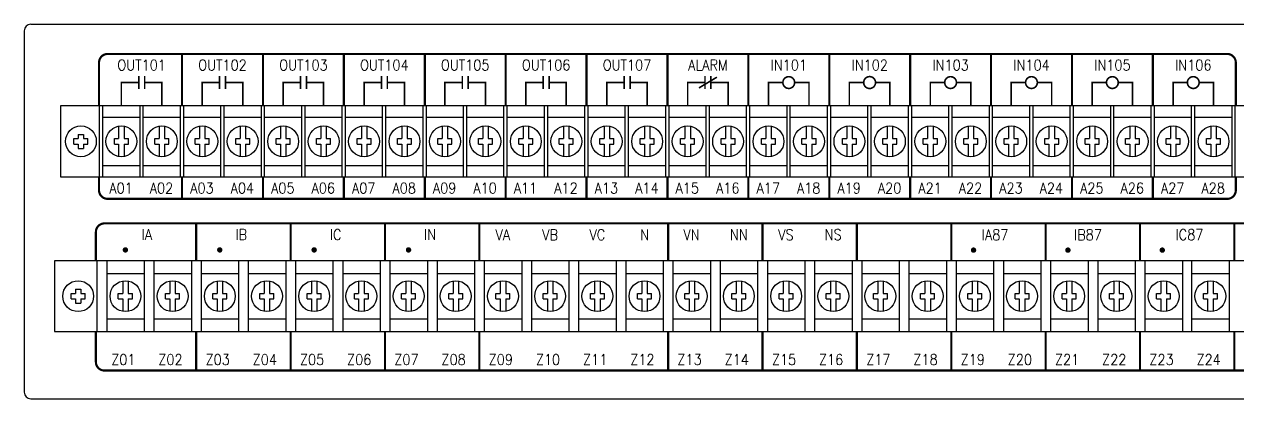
# Model space of a CAD drawing. Extents: x 3.1 to 20.4, y 6.6 to 10.5.
# Drawn here: x 3.12 to 14.37, y 7.01 to 10.49 of the extents above; entities that cross this region are included whole.
import ezdxf
from ezdxf.enums import TextEntityAlignment as Align

# ---------------------------------------------------------------- set-up
doc = ezdxf.new("R2010")
doc.units = 0
doc.header["$MEASUREMENT"] = 0
doc.layers.get('0').update_dxf_attribs({"linetype": 'CONTINUOUS'})
doc.styles.add('ROMAND', font='ROMAND', dxfattribs={"width": 0.875})

msp = doc.modelspace()

# ---------------------------------------------------------------- linework, layer by layer
for p, q in [((3.185, 10.485), (20.315, 10.485)), ((3.125, 10.425), (3.125, 7.075)), ((3.823, 9.07), (3.823, 9.73)), ((3.853, 9.07), (3.853, 9.73)), ((4.198, 9.07), (4.198, 9.73)), ((4.228, 9.07), (4.228, 9.73)), ((4.573, 9.07), (4.573, 9.73)), ((4.603, 9.07), (4.603, 9.73)), ((4.948, 9.07), (4.948, 9.73)), ((4.978, 9.07), (4.978, 9.73)), ((5.323, 9.07), (5.323, 9.73)), ((5.353, 9.07), (5.353, 9.73)), ((5.698, 9.07), (5.698, 9.73)), ((5.728, 9.07), (5.728, 9.73)), ((6.073, 9.07), (6.073, 9.73)), ((6.103, 9.07), (6.103, 9.73)), ((6.447, 9.07), (6.447, 9.73)), ((6.478, 9.07), (6.478, 9.73)), ((6.822, 9.07), (6.822, 9.73)), ((6.853, 9.07), (6.853, 9.73)), ((7.197, 9.07), (7.197, 9.73)), ((7.228, 9.07), (7.228, 9.73)), ((7.572, 9.07), (7.572, 9.73)), ((7.603, 9.07), (7.603, 9.73)), ((7.947, 9.07), (7.947, 9.73)), ((7.978, 9.07), (7.978, 9.73)), ((8.322, 9.07), (8.322, 9.73)), ((8.353, 9.07), (8.353, 9.73)), ((8.697, 9.07), (8.697, 9.73)), ((8.728, 9.07), (8.728, 9.73)), ((9.072, 9.07), (9.072, 9.73)), ((9.103, 9.07), (9.103, 9.73)), ((9.447, 9.07), (9.447, 9.73)), ((9.478, 9.07), (9.478, 9.73)), ((9.822, 9.07), (9.822, 9.73)), ((9.853, 9.07), (9.853, 9.73)), ((10.197, 9.07), (10.197, 9.73)), ((10.227, 9.07), (10.227, 9.73)), ((10.572, 9.07), (10.572, 9.73)), ((10.602, 9.07), (10.602, 9.73)), ((10.947, 9.07), (10.947, 9.73)), ((10.977, 9.07), (10.977, 9.73)), ((11.322, 9.07), (11.322, 9.73)), ((11.352, 9.07), (11.352, 9.73)), ((11.697, 9.07), (11.697, 9.73)), ((11.727, 9.07), (11.727, 9.73)), ((12.072, 9.07), (12.072, 9.73)), ((12.102, 9.07), (12.102, 9.73)), ((12.447, 9.07), (12.447, 9.73)), ((12.477, 9.07), (12.477, 9.73)), ((12.822, 9.07), (12.822, 9.73)), ((12.852, 9.07), (12.852, 9.73)), ((13.197, 9.07), (13.197, 9.73)), ((13.227, 9.07), (13.227, 9.73)), ((13.572, 9.07), (13.572, 9.73)), ((13.602, 9.07), (13.602, 9.73)), ((13.947, 9.07), (13.947, 9.73)), ((13.977, 9.07), (13.977, 9.73)), ((14.322, 9.07), (14.322, 9.73)), ((14.352, 9.07), (14.352, 9.73)), ((3.853, 9.625), (4.198, 9.625)), ((4.228, 9.625), (4.573, 9.625)), ((4.603, 9.625), (4.948, 9.625)), ((4.978, 9.625), (5.323, 9.625)), ((5.353, 9.625), (5.698, 9.625)), ((5.728, 9.625), (6.073, 9.625)), ((6.103, 9.625), (6.447, 9.625)), ((6.478, 9.625), (6.822, 9.625)), ((6.853, 9.625), (7.197, 9.625)), ((7.228, 9.625), (7.572, 9.625)), ((7.603, 9.625), (7.947, 9.625)), ((7.978, 9.625), (8.322, 9.625)), ((8.353, 9.625), (8.697, 9.625)), ((8.728, 9.625), (9.072, 9.625)), ((9.103, 9.625), (9.447, 9.625)), ((9.478, 9.625), (9.822, 9.625)), ((9.853, 9.625), (10.197, 9.625)), ((10.227, 9.625), (10.572, 9.625)), ((10.602, 9.625), (10.947, 9.625)), ((10.977, 9.625), (11.322, 9.625)), ((11.352, 9.625), (11.697, 9.625)), ((11.727, 9.625), (12.072, 9.625)), ((12.102, 9.625), (12.447, 9.625)), ((12.477, 9.625), (12.822, 9.625)), ((12.852, 9.625), (13.197, 9.625)), ((13.227, 9.625), (13.572, 9.625)), ((13.602, 9.625), (13.947, 9.625)), ((13.977, 9.625), (14.322, 9.625)), ((3.853, 9.175), (4.198, 9.175)), ((4.228, 9.175), (4.573, 9.175)), ((4.603, 9.175), (4.948, 9.175)), ((4.978, 9.175), (5.323, 9.175)), ((5.353, 9.175), (5.698, 9.175)), ((5.728, 9.175), (6.073, 9.175)), ((6.103, 9.175), (6.447, 9.175)), ((6.478, 9.175), (6.822, 9.175)), ((6.853, 9.175), (7.197, 9.175)), ((7.228, 9.175), (7.572, 9.175)), ((7.603, 9.175), (7.947, 9.175)), ((7.978, 9.175), (8.322, 9.175)), ((8.353, 9.175), (8.697, 9.175)), ((8.728, 9.175), (9.072, 9.175)), ((9.103, 9.175), (9.447, 9.175)), ((9.478, 9.175), (9.822, 9.175)), ((9.853, 9.175), (10.197, 9.175)), ((10.227, 9.175), (10.572, 9.175)), ((10.602, 9.175), (10.947, 9.175)), ((10.977, 9.175), (11.322, 9.175)), ((11.352, 9.175), (11.697, 9.175)), ((11.727, 9.175), (12.072, 9.175)), ((12.102, 9.175), (12.447, 9.175)), ((12.477, 9.175), (12.822, 9.175)), ((12.852, 9.175), (13.197, 9.175)), ((13.227, 9.175), (13.572, 9.175)), ((13.602, 9.175), (13.947, 9.175)), ((13.977, 9.175), (14.322, 9.175)), ((3.892, 8.175), (4.237, 8.175)), ((4.329, 8.175), (4.674, 8.175)), ((4.766, 8.175), (5.111, 8.175)), ((5.204, 8.175), (5.549, 8.175)), ((5.641, 8.175), (5.986, 8.175)), ((6.079, 8.175), (6.424, 8.175)), ((6.516, 8.175), (6.861, 8.175)), ((6.954, 8.175), (7.299, 8.175)), ((7.391, 8.175), (7.736, 8.175)), ((7.829, 8.175), (8.174, 8.175)), ((8.266, 8.175), (8.611, 8.175)), ((8.704, 8.175), (9.049, 8.175)), ((9.141, 8.175), (9.486, 8.175)), ((9.579, 8.175), (9.924, 8.175)), ((10.016, 8.175), (10.361, 8.175)), ((10.454, 8.175), (10.799, 8.175)), ((10.891, 8.175), (11.236, 8.175)), ((11.329, 8.175), (11.674, 8.175)), ((11.766, 8.175), (12.111, 8.175)), ((12.204, 8.175), (12.549, 8.175)), ((12.641, 8.175), (12.986, 8.175)), ((13.079, 8.175), (13.424, 8.175)), ((13.516, 8.175), (13.861, 8.175)), ((13.949, 8.175), (14.294, 8.175)), ((3.892, 7.755), (4.237, 7.755)), ((4.329, 7.755), (4.674, 7.755)), ((4.766, 7.755), (5.111, 7.755)), ((5.204, 7.755), (5.549, 7.755)), ((5.641, 7.755), (5.986, 7.755)), ((6.079, 7.755), (6.424, 7.755)), ((6.516, 7.755), (6.861, 7.755)), ((6.954, 7.755), (7.299, 7.755)), ((7.391, 7.755), (7.736, 7.755)), ((7.829, 7.755), (8.174, 7.755)), ((8.266, 7.755), (8.611, 7.755)), ((8.704, 7.755), (9.049, 7.755)), ((9.141, 7.755), (9.486, 7.755)), ((9.579, 7.755), (9.924, 7.755)), ((10.016, 7.755), (10.361, 7.755)), ((10.454, 7.755), (10.799, 7.755)), ((10.891, 7.755), (11.236, 7.755)), ((11.329, 7.755), (11.674, 7.755)), ((11.766, 7.755), (12.111, 7.755)), ((12.204, 7.755), (12.549, 7.755)), ((12.641, 7.755), (12.986, 7.755)), ((13.079, 7.755), (13.424, 7.755)), ((13.516, 7.755), (13.861, 7.755)), ((13.949, 7.755), (14.294, 7.755)), ((3.185, 7.015), (20.315, 7.015))]:
    msp.add_line(p, q)
at = {"linetype": 'CONTINUOUS'}
for p, q in [((3.625, 9.465), (3.625, 9.425)), ((3.625, 9.465), (3.675, 9.465)), ((3.675, 9.465), (3.675, 9.425)), ((4, 9.541), (4, 9.425)), ((4.05, 9.541), (4.05, 9.425)), ((4.375, 9.541), (4.375, 9.425)), ((4.425, 9.541), (4.425, 9.425)), ((4.75, 9.541), (4.75, 9.425)), ((4.8, 9.541), (4.8, 9.425)), ((5.125, 9.541), (5.125, 9.425)), ((5.175, 9.541), (5.175, 9.425)), ((5.5, 9.541), (5.5, 9.425)), ((5.55, 9.541), (5.55, 9.425)), ((5.875, 9.541), (5.875, 9.425)), ((5.925, 9.541), (5.925, 9.425)), ((6.25, 9.541), (6.25, 9.425)), ((6.3, 9.541), (6.3, 9.425)), ((6.625, 9.541), (6.625, 9.425)), ((6.675, 9.541), (6.675, 9.425)), ((7, 9.541), (7, 9.425)), ((7.05, 9.541), (7.05, 9.425)), ((7.375, 9.541), (7.375, 9.425)), ((7.425, 9.541), (7.425, 9.425)), ((7.75, 9.541), (7.75, 9.425)), ((7.8, 9.541), (7.8, 9.425)), ((8.125, 9.541), (8.125, 9.425)), ((8.175, 9.541), (8.175, 9.425)), ((8.5, 9.541), (8.5, 9.425)), ((8.55, 9.541), (8.55, 9.425)), ((8.875, 9.541), (8.875, 9.425)), ((8.925, 9.541), (8.925, 9.425)), ((9.25, 9.541), (9.25, 9.425)), ((9.3, 9.541), (9.3, 9.425)), ((9.625, 9.541), (9.625, 9.425)), ((9.675, 9.541), (9.675, 9.425)), ((10, 9.541), (10, 9.425)), ((10.05, 9.541), (10.05, 9.425)), ((10.375, 9.541), (10.375, 9.425)), ((10.425, 9.541), (10.425, 9.425)), ((10.75, 9.541), (10.75, 9.425)), ((10.8, 9.541), (10.8, 9.425)), ((11.125, 9.541), (11.125, 9.425)), ((11.175, 9.541), (11.175, 9.425)), ((11.5, 9.541), (11.5, 9.425)), ((11.55, 9.541), (11.55, 9.425)), ((11.875, 9.541), (11.875, 9.425)), ((11.925, 9.541), (11.925, 9.425)), ((12.25, 9.541), (12.25, 9.425)), ((12.3, 9.541), (12.3, 9.425)), ((12.625, 9.541), (12.625, 9.425)), ((12.675, 9.541), (12.675, 9.425)), ((13, 9.541), (13, 9.425)), ((13.05, 9.541), (13.05, 9.425)), ((13.375, 9.541), (13.375, 9.425)), ((13.425, 9.541), (13.425, 9.425)), ((13.75, 9.541), (13.75, 9.425)), ((13.8, 9.541), (13.8, 9.425)), ((14.125, 9.541), (14.125, 9.425)), ((14.175, 9.541), (14.175, 9.425)), ((3.585, 9.375), (3.585, 9.425)), ((3.585, 9.425), (3.625, 9.425)), ((3.585, 9.375), (3.625, 9.375)), ((3.625, 9.375), (3.625, 9.335)), ((3.675, 9.425), (3.715, 9.425)), ((3.675, 9.375), (3.715, 9.375)), ((3.675, 9.375), (3.675, 9.335)), ((3.715, 9.375), (3.715, 9.425)), ((3.96, 9.375), (3.96, 9.425)), ((3.96, 9.425), (4, 9.425)), ((3.96, 9.375), (4, 9.375)), ((4, 9.375), (4, 9.259)), ((4.05, 9.425), (4.09, 9.425)), ((4.05, 9.375), (4.05, 9.259)), ((4.05, 9.375), (4.09, 9.375)), ((4.09, 9.375), (4.09, 9.425)), ((4.335, 9.375), (4.335, 9.425)), ((4.335, 9.425), (4.375, 9.425)), ((4.335, 9.375), (4.375, 9.375)), ((4.375, 9.375), (4.375, 9.259)), ((4.425, 9.425), (4.465, 9.425)), ((4.425, 9.375), (4.425, 9.259)), ((4.425, 9.375), (4.465, 9.375)), ((4.465, 9.375), (4.465, 9.425)), ((4.71, 9.375), (4.71, 9.425)), ((4.71, 9.425), (4.75, 9.425)), ((4.71, 9.375), (4.75, 9.375)), ((4.75, 9.375), (4.75, 9.259)), ((4.8, 9.425), (4.84, 9.425)), ((4.8, 9.375), (4.8, 9.259)), ((4.8, 9.375), (4.84, 9.375)), ((4.84, 9.375), (4.84, 9.425)), ((5.085, 9.425), (5.125, 9.425)), ((5.085, 9.375), (5.085, 9.425)), ((5.085, 9.375), (5.125, 9.375)), ((5.125, 9.375), (5.125, 9.259)), ((5.175, 9.425), (5.215, 9.425)), ((5.175, 9.375), (5.175, 9.259)), ((5.175, 9.375), (5.215, 9.375)), ((5.215, 9.375), (5.215, 9.425)), ((5.46, 9.375), (5.46, 9.425)), ((5.46, 9.425), (5.5, 9.425)), ((5.46, 9.375), (5.5, 9.375)), ((5.5, 9.375), (5.5, 9.259)), ((5.55, 9.425), (5.59, 9.425)), ((5.55, 9.375), (5.55, 9.259)), ((5.55, 9.375), (5.59, 9.375)), ((5.59, 9.375), (5.59, 9.425)), ((5.835, 9.375), (5.835, 9.425)), ((5.835, 9.425), (5.875, 9.425)), ((5.835, 9.375), (5.875, 9.375)), ((5.875, 9.375), (5.875, 9.259)), ((5.925, 9.425), (5.965, 9.425)), ((5.925, 9.375), (5.925, 9.259)), ((5.925, 9.375), (5.965, 9.375)), ((5.965, 9.375), (5.965, 9.425)), ((6.21, 9.425), (6.25, 9.425)), ((6.21, 9.375), (6.21, 9.425)), ((6.21, 9.375), (6.25, 9.375)), ((6.25, 9.375), (6.25, 9.259)), ((6.3, 9.425), (6.34, 9.425)), ((6.3, 9.375), (6.3, 9.259)), ((6.3, 9.375), (6.34, 9.375)), ((6.34, 9.375), (6.34, 9.425)), ((6.585, 9.375), (6.585, 9.425)), ((6.585, 9.425), (6.625, 9.425)), ((6.585, 9.375), (6.625, 9.375)), ((6.625, 9.375), (6.625, 9.259)), ((6.675, 9.425), (6.715, 9.425)), ((6.675, 9.375), (6.675, 9.259)), ((6.675, 9.375), (6.715, 9.375)), ((6.715, 9.375), (6.715, 9.425)), ((6.96, 9.375), (6.96, 9.425)), ((6.96, 9.425), (7, 9.425)), ((6.96, 9.375), (7, 9.375)), ((7, 9.375), (7, 9.259)), ((7.05, 9.425), (7.09, 9.425)), ((7.05, 9.375), (7.05, 9.259)), ((7.05, 9.375), (7.09, 9.375)), ((7.09, 9.375), (7.09, 9.425)), ((7.335, 9.375), (7.335, 9.425)), ((7.335, 9.425), (7.375, 9.425)), ((7.335, 9.375), (7.375, 9.375)), ((7.375, 9.375), (7.375, 9.259)), ((7.425, 9.425), (7.465, 9.425)), ((7.425, 9.375), (7.425, 9.259)), ((7.425, 9.375), (7.465, 9.375)), ((7.465, 9.375), (7.465, 9.425)), ((7.71, 9.375), (7.71, 9.425)), ((7.71, 9.425), (7.75, 9.425)), ((7.71, 9.375), (7.75, 9.375)), ((7.75, 9.375), (7.75, 9.259)), ((7.8, 9.425), (7.84, 9.425)), ((7.8, 9.375), (7.8, 9.259)), ((7.8, 9.375), (7.84, 9.375)), ((7.84, 9.375), (7.84, 9.425)), ((8.085, 9.375), (8.085, 9.425)), ((8.085, 9.425), (8.125, 9.425)), ((8.085, 9.375), (8.125, 9.375)), ((8.125, 9.375), (8.125, 9.259)), ((8.175, 9.425), (8.215, 9.425)), ((8.175, 9.375), (8.175, 9.259)), ((8.175, 9.375), (8.215, 9.375)), ((8.215, 9.375), (8.215, 9.425)), ((8.46, 9.375), (8.46, 9.425)), ((8.46, 9.425), (8.5, 9.425)), ((8.46, 9.375), (8.5, 9.375)), ((8.5, 9.375), (8.5, 9.259)), ((8.55, 9.425), (8.59, 9.425)), ((8.55, 9.375), (8.55, 9.259)), ((8.55, 9.375), (8.59, 9.375)), ((8.59, 9.375), (8.59, 9.425)), ((8.835, 9.375), (8.835, 9.425)), ((8.835, 9.425), (8.875, 9.425)), ((8.835, 9.375), (8.875, 9.375)), ((8.875, 9.375), (8.875, 9.259)), ((8.925, 9.425), (8.965, 9.425)), ((8.925, 9.375), (8.925, 9.259)), ((8.925, 9.375), (8.965, 9.375)), ((8.965, 9.375), (8.965, 9.425)), ((9.21, 9.425), (9.25, 9.425)), ((9.21, 9.375), (9.21, 9.425)), ((9.21, 9.375), (9.25, 9.375)), ((9.25, 9.375), (9.25, 9.259)), ((9.3, 9.425), (9.34, 9.425)), ((9.3, 9.375), (9.3, 9.259)), ((9.3, 9.375), (9.34, 9.375)), ((9.34, 9.375), (9.34, 9.425)), ((9.585, 9.375), (9.585, 9.425)), ((9.585, 9.425), (9.625, 9.425)), ((9.585, 9.375), (9.625, 9.375)), ((9.625, 9.375), (9.625, 9.259)), ((9.675, 9.425), (9.715, 9.425)), ((9.675, 9.375), (9.675, 9.259)), ((9.675, 9.375), (9.715, 9.375)), ((9.715, 9.375), (9.715, 9.425)), ((9.96, 9.375), (9.96, 9.425)), ((9.96, 9.425), (10, 9.425)), ((9.96, 9.375), (10, 9.375)), ((10, 9.375), (10, 9.259)), ((10.05, 9.425), (10.09, 9.425)), ((10.05, 9.375), (10.05, 9.259)), ((10.05, 9.375), (10.09, 9.375)), ((10.09, 9.375), (10.09, 9.425)), ((10.335, 9.425), (10.375, 9.425)), ((10.335, 9.375), (10.335, 9.425)), ((10.335, 9.375), (10.375, 9.375)), ((10.375, 9.375), (10.375, 9.259)), ((10.425, 9.425), (10.465, 9.425)), ((10.425, 9.375), (10.425, 9.259)), ((10.425, 9.375), (10.465, 9.375)), ((10.465, 9.375), (10.465, 9.425)), ((10.71, 9.375), (10.71, 9.425)), ((10.71, 9.425), (10.75, 9.425)), ((10.71, 9.375), (10.75, 9.375)), ((10.75, 9.375), (10.75, 9.259)), ((10.8, 9.425), (10.84, 9.425)), ((10.8, 9.375), (10.8, 9.259)), ((10.8, 9.375), (10.84, 9.375)), ((10.84, 9.375), (10.84, 9.425)), ((11.085, 9.375), (11.085, 9.425)), ((11.085, 9.425), (11.125, 9.425)), ((11.085, 9.375), (11.125, 9.375)), ((11.125, 9.375), (11.125, 9.259)), ((11.175, 9.425), (11.215, 9.425)), ((11.175, 9.375), (11.175, 9.259)), ((11.175, 9.375), (11.215, 9.375)), ((11.215, 9.375), (11.215, 9.425)), ((11.46, 9.375), (11.46, 9.425)), ((11.46, 9.425), (11.5, 9.425)), ((11.46, 9.375), (11.5, 9.375)), ((11.5, 9.375), (11.5, 9.259)), ((11.55, 9.425), (11.59, 9.425)), ((11.55, 9.375), (11.55, 9.259)), ((11.55, 9.375), (11.59, 9.375)), ((11.59, 9.375), (11.59, 9.425)), ((11.835, 9.375), (11.835, 9.425)), ((11.835, 9.425), (11.875, 9.425)), ((11.835, 9.375), (11.875, 9.375)), ((11.875, 9.375), (11.875, 9.259)), ((11.925, 9.425), (11.965, 9.425)), ((11.925, 9.375), (11.925, 9.259)), ((11.925, 9.375), (11.965, 9.375)), ((11.965, 9.375), (11.965, 9.425)), ((12.21, 9.375), (12.21, 9.425)), ((12.21, 9.425), (12.25, 9.425)), ((12.21, 9.375), (12.25, 9.375)), ((12.25, 9.375), (12.25, 9.259)), ((12.3, 9.425), (12.34, 9.425)), ((12.3, 9.375), (12.3, 9.259)), ((12.3, 9.375), (12.34, 9.375)), ((12.34, 9.375), (12.34, 9.425)), ((12.585, 9.375), (12.585, 9.425)), ((12.585, 9.425), (12.625, 9.425)), ((12.585, 9.375), (12.625, 9.375)), ((12.625, 9.375), (12.625, 9.259)), ((12.675, 9.425), (12.715, 9.425)), ((12.675, 9.375), (12.675, 9.259)), ((12.675, 9.375), (12.715, 9.375)), ((12.715, 9.375), (12.715, 9.425)), ((12.96, 9.375), (12.96, 9.425)), ((12.96, 9.425), (13, 9.425)), ((12.96, 9.375), (13, 9.375)), ((13, 9.375), (13, 9.259)), ((13.05, 9.425), (13.09, 9.425)), ((13.05, 9.375), (13.05, 9.259)), ((13.05, 9.375), (13.09, 9.375)), ((13.09, 9.375), (13.09, 9.425)), ((13.335, 9.425), (13.375, 9.425)), ((13.335, 9.375), (13.335, 9.425)), ((13.335, 9.375), (13.375, 9.375)), ((13.375, 9.375), (13.375, 9.259)), ((13.425, 9.425), (13.465, 9.425)), ((13.425, 9.375), (13.425, 9.259)), ((13.425, 9.375), (13.465, 9.375)), ((13.465, 9.375), (13.465, 9.425)), ((13.71, 9.375), (13.71, 9.425)), ((13.71, 9.425), (13.75, 9.425)), ((13.71, 9.375), (13.75, 9.375)), ((13.75, 9.375), (13.75, 9.259)), ((13.8, 9.425), (13.84, 9.425)), ((13.8, 9.375), (13.8, 9.259)), ((13.8, 9.375), (13.84, 9.375)), ((13.84, 9.375), (13.84, 9.425)), ((14.085, 9.375), (14.085, 9.425)), ((14.085, 9.425), (14.125, 9.425)), ((14.085, 9.375), (14.125, 9.375)), ((14.125, 9.375), (14.125, 9.259)), ((14.175, 9.425), (14.215, 9.425)), ((14.175, 9.375), (14.175, 9.259)), ((14.175, 9.375), (14.215, 9.375)), ((14.215, 9.375), (14.215, 9.425)), ((3.625, 9.335), (3.675, 9.335)), ((3.799, 8.293), (3.799, 7.637)), ((3.889, 8.293), (3.889, 7.637)), ((4.236, 8.293), (4.236, 7.637)), ((4.326, 8.293), (4.326, 7.637)), ((4.674, 8.293), (4.674, 7.637)), ((4.764, 8.293), (4.764, 7.637)), ((5.112, 8.293), (5.112, 7.637)), ((5.202, 8.293), (5.202, 7.637)), ((5.549, 8.293), (5.549, 7.637)), ((5.639, 8.293), (5.639, 7.637)), ((5.987, 8.293), (5.987, 7.637)), ((6.077, 8.293), (6.077, 7.637)), ((6.424, 8.293), (6.424, 7.637)), ((6.514, 8.293), (6.514, 7.637)), ((6.862, 8.293), (6.862, 7.637)), ((6.952, 8.293), (6.952, 7.637)), ((7.299, 8.293), (7.299, 7.637)), ((7.389, 8.293), (7.389, 7.637)), ((7.737, 8.293), (7.737, 7.637)), ((7.827, 8.293), (7.827, 7.637)), ((8.174, 8.293), (8.174, 7.637)), ((8.264, 8.293), (8.264, 7.637)), ((8.612, 8.293), (8.612, 7.637)), ((8.702, 8.293), (8.702, 7.637)), ((9.049, 8.293), (9.049, 7.637)), ((9.139, 8.293), (9.139, 7.637)), ((9.487, 8.293), (9.487, 7.637)), ((9.577, 8.293), (9.577, 7.637)), ((9.924, 8.293), (9.924, 7.637)), ((10.014, 8.293), (10.014, 7.637)), ((10.362, 8.293), (10.362, 7.637)), ((10.452, 8.293), (10.452, 7.637)), ((10.799, 8.293), (10.799, 7.637)), ((10.889, 8.293), (10.889, 7.637)), ((11.237, 8.293), (11.237, 7.637)), ((11.327, 8.293), (11.327, 7.637)), ((11.674, 8.293), (11.674, 7.637)), ((11.764, 8.293), (11.764, 7.637)), ((12.112, 8.293), (12.112, 7.637)), ((12.202, 8.293), (12.202, 7.637)), ((12.549, 8.293), (12.549, 7.637)), ((12.639, 8.293), (12.639, 7.637)), ((12.987, 8.293), (12.987, 7.637)), ((13.077, 8.293), (13.077, 7.637)), ((13.424, 8.293), (13.424, 7.637)), ((13.514, 8.293), (13.514, 7.637)), ((13.862, 8.293), (13.862, 7.637)), ((13.947, 8.293), (13.947, 7.637)), ((14.295, 8.293), (14.295, 7.637)), ((4.038, 8.106), (4.038, 7.99)), ((4.088, 8.106), (4.088, 7.99)), ((4.475, 8.106), (4.475, 7.99)), ((4.525, 8.106), (4.525, 7.99)), ((4.913, 8.106), (4.913, 7.99)), ((4.963, 8.106), (4.963, 7.99)), ((5.35, 8.106), (5.35, 7.99)), ((5.4, 8.106), (5.4, 7.99)), ((5.788, 8.106), (5.788, 7.99)), ((5.838, 8.106), (5.838, 7.99)), ((6.225, 8.106), (6.225, 7.99)), ((6.275, 8.106), (6.275, 7.99)), ((6.663, 8.106), (6.663, 7.99)), ((6.713, 8.106), (6.713, 7.99)), ((7.1, 8.106), (7.1, 7.99)), ((7.15, 8.106), (7.15, 7.99)), ((7.538, 8.106), (7.538, 7.99)), ((7.588, 8.106), (7.588, 7.99)), ((7.975, 8.106), (7.975, 7.99)), ((8.025, 8.106), (8.025, 7.99)), ((8.413, 8.106), (8.413, 7.99)), ((8.463, 8.106), (8.463, 7.99)), ((8.85, 8.106), (8.85, 7.99)), ((8.9, 8.106), (8.9, 7.99)), ((9.288, 8.106), (9.288, 7.99)), ((9.338, 8.106), (9.338, 7.99)), ((9.725, 8.106), (9.725, 7.99)), ((9.775, 8.106), (9.775, 7.99)), ((10.162, 8.106), (10.162, 7.99)), ((10.213, 8.106), (10.213, 7.99)), ((10.6, 8.106), (10.6, 7.99)), ((10.65, 8.106), (10.65, 7.99)), ((11.037, 8.106), (11.037, 7.99)), ((11.088, 8.106), (11.088, 7.99)), ((11.475, 8.106), (11.475, 7.99)), ((11.525, 8.106), (11.525, 7.99)), ((11.912, 8.106), (11.912, 7.99)), ((11.963, 8.106), (11.963, 7.99)), ((12.35, 8.106), (12.35, 7.99)), ((12.4, 8.106), (12.4, 7.99)), ((12.787, 8.106), (12.787, 7.99)), ((12.838, 8.106), (12.838, 7.99)), ((13.225, 8.106), (13.225, 7.99)), ((13.275, 8.106), (13.275, 7.99)), ((13.662, 8.106), (13.662, 7.99)), ((13.713, 8.106), (13.713, 7.99)), ((14.096, 8.106), (14.096, 7.99)), ((14.146, 8.106), (14.146, 7.99)), ((3.56, 7.94), (3.56, 7.99)), ((3.56, 7.99), (3.6, 7.99)), ((3.6, 8.03), (3.6, 7.99)), ((3.6, 8.03), (3.65, 8.03)), ((3.65, 8.03), (3.65, 7.99)), ((3.65, 7.99), (3.69, 7.99)), ((3.69, 7.94), (3.69, 7.99)), ((3.997, 7.99), (4.038, 7.99)), ((3.997, 7.94), (3.997, 7.99)), ((4.088, 7.99), (4.128, 7.99)), ((4.128, 7.94), (4.128, 7.99)), ((4.435, 7.94), (4.435, 7.99)), ((4.435, 7.99), (4.475, 7.99)), ((4.525, 7.99), (4.565, 7.99)), ((4.565, 7.94), (4.565, 7.99)), ((4.873, 7.99), (4.913, 7.99)), ((4.873, 7.94), (4.873, 7.99)), ((4.963, 7.99), (5.003, 7.99)), ((5.003, 7.94), (5.003, 7.99)), ((5.31, 7.99), (5.35, 7.99)), ((5.31, 7.94), (5.31, 7.99)), ((5.4, 7.99), (5.44, 7.99)), ((5.44, 7.94), (5.44, 7.99)), ((5.748, 7.99), (5.788, 7.99)), ((5.748, 7.94), (5.748, 7.99)), ((5.838, 7.99), (5.878, 7.99)), ((5.878, 7.94), (5.878, 7.99)), ((6.185, 7.99), (6.225, 7.99)), ((6.185, 7.94), (6.185, 7.99)), ((6.275, 7.99), (6.315, 7.99)), ((6.315, 7.94), (6.315, 7.99)), ((6.623, 7.99), (6.663, 7.99)), ((6.623, 7.94), (6.623, 7.99)), ((6.713, 7.99), (6.753, 7.99)), ((6.753, 7.94), (6.753, 7.99)), ((7.06, 7.99), (7.1, 7.99)), ((7.06, 7.94), (7.06, 7.99)), ((7.15, 7.99), (7.19, 7.99)), ((7.19, 7.94), (7.19, 7.99)), ((7.498, 7.99), (7.538, 7.99)), ((7.498, 7.94), (7.498, 7.99)), ((7.588, 7.99), (7.628, 7.99)), ((7.628, 7.94), (7.628, 7.99)), ((7.935, 7.99), (7.975, 7.99)), ((7.935, 7.94), (7.935, 7.99)), ((8.025, 7.99), (8.065, 7.99)), ((8.065, 7.94), (8.065, 7.99)), ((8.373, 7.99), (8.413, 7.99)), ((8.373, 7.94), (8.373, 7.99)), ((8.463, 7.99), (8.503, 7.99)), ((8.503, 7.94), (8.503, 7.99)), ((8.81, 7.99), (8.85, 7.99)), ((8.81, 7.94), (8.81, 7.99)), ((8.9, 7.99), (8.94, 7.99)), ((8.94, 7.94), (8.94, 7.99)), ((9.248, 7.99), (9.288, 7.99)), ((9.248, 7.94), (9.248, 7.99)), ((9.338, 7.99), (9.378, 7.99)), ((9.378, 7.94), (9.378, 7.99)), ((9.685, 7.99), (9.725, 7.99)), ((9.685, 7.94), (9.685, 7.99)), ((9.775, 7.99), (9.815, 7.99)), ((9.815, 7.94), (9.815, 7.99)), ((10.123, 7.99), (10.162, 7.99)), ((10.123, 7.94), (10.123, 7.99)), ((10.213, 7.99), (10.252, 7.99)), ((10.252, 7.94), (10.252, 7.99)), ((10.56, 7.99), (10.6, 7.99)), ((10.56, 7.94), (10.56, 7.99)), ((10.65, 7.99), (10.69, 7.99)), ((10.69, 7.94), (10.69, 7.99)), ((10.998, 7.99), (11.037, 7.99)), ((10.998, 7.94), (10.998, 7.99)), ((11.088, 7.99), (11.127, 7.99)), ((11.127, 7.94), (11.127, 7.99)), ((11.435, 7.99), (11.475, 7.99)), ((11.435, 7.94), (11.435, 7.99)), ((11.525, 7.99), (11.565, 7.99)), ((11.565, 7.94), (11.565, 7.99)), ((11.873, 7.99), (11.912, 7.99)), ((11.873, 7.94), (11.873, 7.99)), ((11.963, 7.99), (12.002, 7.99)), ((12.002, 7.94), (12.002, 7.99)), ((12.31, 7.99), (12.35, 7.99)), ((12.31, 7.94), (12.31, 7.99)), ((12.4, 7.99), (12.44, 7.99)), ((12.44, 7.94), (12.44, 7.99)), ((12.748, 7.99), (12.787, 7.99)), ((12.748, 7.94), (12.748, 7.99)), ((12.838, 7.99), (12.877, 7.99)), ((12.877, 7.94), (12.877, 7.99)), ((13.185, 7.99), (13.225, 7.99)), ((13.185, 7.94), (13.185, 7.99)), ((13.275, 7.99), (13.315, 7.99)), ((13.315, 7.94), (13.315, 7.99)), ((13.623, 7.99), (13.662, 7.99)), ((13.623, 7.94), (13.623, 7.99)), ((13.713, 7.99), (13.752, 7.99)), ((13.752, 7.94), (13.752, 7.99)), ((14.056, 7.99), (14.096, 7.99)), ((14.056, 7.94), (14.056, 7.99)), ((14.146, 7.99), (14.186, 7.99)), ((14.186, 7.94), (14.186, 7.99)), ((3.56, 7.94), (3.6, 7.94)), ((3.6, 7.94), (3.6, 7.9)), ((3.6, 7.9), (3.65, 7.9)), ((3.65, 7.94), (3.69, 7.94)), ((3.65, 7.94), (3.65, 7.9)), ((3.997, 7.94), (4.038, 7.94)), ((4.038, 7.94), (4.038, 7.824)), ((4.088, 7.94), (4.128, 7.94)), ((4.088, 7.94), (4.088, 7.824)), ((4.435, 7.94), (4.475, 7.94)), ((4.475, 7.94), (4.475, 7.824)), ((4.525, 7.94), (4.565, 7.94)), ((4.525, 7.94), (4.525, 7.824)), ((4.873, 7.94), (4.913, 7.94)), ((4.913, 7.94), (4.913, 7.824)), ((4.963, 7.94), (4.963, 7.824)), ((4.963, 7.94), (5.003, 7.94)), ((5.31, 7.94), (5.35, 7.94)), ((5.35, 7.94), (5.35, 7.824)), ((5.4, 7.94), (5.4, 7.824)), ((5.4, 7.94), (5.44, 7.94)), ((5.748, 7.94), (5.788, 7.94)), ((5.788, 7.94), (5.788, 7.824)), ((5.838, 7.94), (5.838, 7.824)), ((5.838, 7.94), (5.878, 7.94)), ((6.185, 7.94), (6.225, 7.94)), ((6.225, 7.94), (6.225, 7.824)), ((6.275, 7.94), (6.315, 7.94)), ((6.275, 7.94), (6.275, 7.824)), ((6.623, 7.94), (6.663, 7.94)), ((6.663, 7.94), (6.663, 7.824)), ((6.713, 7.94), (6.713, 7.824)), ((6.713, 7.94), (6.753, 7.94)), ((7.06, 7.94), (7.1, 7.94)), ((7.1, 7.94), (7.1, 7.824)), ((7.15, 7.94), (7.15, 7.824)), ((7.15, 7.94), (7.19, 7.94)), ((7.498, 7.94), (7.538, 7.94)), ((7.538, 7.94), (7.538, 7.824)), ((7.588, 7.94), (7.588, 7.824)), ((7.588, 7.94), (7.628, 7.94)), ((7.935, 7.94), (7.975, 7.94)), ((7.975, 7.94), (7.975, 7.824)), ((8.025, 7.94), (8.025, 7.824)), ((8.025, 7.94), (8.065, 7.94)), ((8.373, 7.94), (8.413, 7.94)), ((8.413, 7.94), (8.413, 7.824)), ((8.463, 7.94), (8.463, 7.824)), ((8.463, 7.94), (8.503, 7.94)), ((8.81, 7.94), (8.85, 7.94)), ((8.85, 7.94), (8.85, 7.824)), ((8.9, 7.94), (8.9, 7.824)), ((8.9, 7.94), (8.94, 7.94)), ((9.248, 7.94), (9.288, 7.94)), ((9.288, 7.94), (9.288, 7.824)), ((9.338, 7.94), (9.338, 7.824)), ((9.338, 7.94), (9.378, 7.94)), ((9.685, 7.94), (9.725, 7.94)), ((9.725, 7.94), (9.725, 7.824)), ((9.775, 7.94), (9.775, 7.824)), ((9.775, 7.94), (9.815, 7.94)), ((10.123, 7.94), (10.162, 7.94)), ((10.162, 7.94), (10.162, 7.824)), ((10.213, 7.94), (10.213, 7.824)), ((10.213, 7.94), (10.252, 7.94)), ((10.56, 7.94), (10.6, 7.94)), ((10.6, 7.94), (10.6, 7.824)), ((10.65, 7.94), (10.65, 7.824)), ((10.65, 7.94), (10.69, 7.94)), ((10.998, 7.94), (11.037, 7.94)), ((11.037, 7.94), (11.037, 7.824)), ((11.088, 7.94), (11.127, 7.94)), ((11.088, 7.94), (11.088, 7.824)), ((11.435, 7.94), (11.475, 7.94)), ((11.475, 7.94), (11.475, 7.824)), ((11.525, 7.94), (11.525, 7.824)), ((11.525, 7.94), (11.565, 7.94)), ((11.873, 7.94), (11.912, 7.94)), ((11.912, 7.94), (11.912, 7.824)), ((11.963, 7.94), (11.963, 7.824)), ((11.963, 7.94), (12.002, 7.94)), ((12.31, 7.94), (12.35, 7.94)), ((12.35, 7.94), (12.35, 7.824)), ((12.4, 7.94), (12.4, 7.824)), ((12.4, 7.94), (12.44, 7.94)), ((12.748, 7.94), (12.787, 7.94)), ((12.787, 7.94), (12.787, 7.824)), ((12.838, 7.94), (12.838, 7.824)), ((12.838, 7.94), (12.877, 7.94)), ((13.185, 7.94), (13.225, 7.94)), ((13.225, 7.94), (13.225, 7.824)), ((13.275, 7.94), (13.275, 7.824)), ((13.275, 7.94), (13.315, 7.94)), ((13.623, 7.94), (13.662, 7.94)), ((13.662, 7.94), (13.662, 7.824)), ((13.713, 7.94), (13.713, 7.824)), ((13.713, 7.94), (13.752, 7.94)), ((14.056, 7.94), (14.096, 7.94)), ((14.096, 7.94), (14.096, 7.824)), ((14.146, 7.94), (14.186, 7.94)), ((14.146, 7.94), (14.146, 7.824))]:
    msp.add_line(p, q, dxfattribs=at)
at = {"const_width": 0.02}
for points in [[(14.357, 9.73), (14.357, 10.13, 0.414214), (14.277, 10.21), (3.898, 10.21, 0.414214), (3.818, 10.13), (3.818, 9.73)], [(3.818, 9.07), (3.818, 8.947, 0.414214), (3.898, 8.867), (14.277, 8.867, 0.414214), (14.357, 8.947), (14.357, 9.07)]]:
    msp.add_lwpolyline(points, format="xyb", dxfattribs=at)
for points, const_width in [([(4.588, 9.73), (4.588, 10.21)], 0.02), ([(5.338, 9.73), (5.338, 10.21)], 0.02), ([(6.088, 9.73), (6.088, 10.21)], 0.02), ([(6.838, 9.73), (6.838, 10.21)], 0.02), ([(7.588, 9.73), (7.588, 10.21)], 0.02), ([(8.338, 9.73), (8.338, 10.21)], 0.02), ([(9.088, 9.73), (9.088, 10.21)], 0.02), ([(9.838, 9.73), (9.838, 10.21)], 0.02), ([(10.588, 9.73), (10.588, 10.21)], 0.02), ([(11.338, 9.73), (11.338, 10.21)], 0.02), ([(12.088, 9.73), (12.088, 10.21)], 0.02), ([(12.838, 9.73), (12.838, 10.21)], 0.02), ([(13.588, 9.73), (13.588, 10.21)], 0.02), ([(4.025, 9.73), (4.025, 9.945), (4.186, 9.945)], 0.015), ([(4.241, 9.945), (4.4, 9.945), (4.4, 9.73)], 0.015), ([(4.775, 9.73), (4.775, 9.945), (4.936, 9.945)], 0.015), ([(4.991, 9.945), (5.15, 9.945), (5.15, 9.73)], 0.015), ([(5.525, 9.73), (5.525, 9.945), (5.686, 9.945)], 0.015), ([(5.741, 9.945), (5.9, 9.945), (5.9, 9.73)], 0.015), ([(6.275, 9.73), (6.275, 9.945), (6.436, 9.945)], 0.015), ([(6.491, 9.945), (6.65, 9.945), (6.65, 9.73)], 0.015), ([(7.025, 9.73), (7.025, 9.945), (7.186, 9.945)], 0.015), ([(7.241, 9.945), (7.4, 9.945), (7.4, 9.73)], 0.015), ([(7.775, 9.73), (7.775, 9.945), (7.936, 9.945)], 0.015), ([(7.991, 9.945), (8.15, 9.945), (8.15, 9.73)], 0.015), ([(8.525, 9.73), (8.525, 9.945), (8.686, 9.945)], 0.015), ([(8.741, 9.945), (8.9, 9.945), (8.9, 9.73)], 0.015), ([(9.275, 9.73), (9.275, 9.945), (9.436, 9.945)], 0.015), ([(9.491, 9.945), (9.65, 9.945), (9.65, 9.73)], 0.015), ([(10.025, 9.73), (10.025, 9.945), (10.158, 9.945)], 0.015), ([(10.4, 9.73), (10.4, 9.945), (10.267, 9.945)], 0.015), ([(10.774, 9.73), (10.774, 9.945), (10.907, 9.945)], 0.015), ([(11.149, 9.73), (11.149, 9.945), (11.017, 9.945)], 0.015), ([(11.525, 9.73), (11.525, 9.945), (11.658, 9.945)], 0.015), ([(11.9, 9.73), (11.9, 9.945), (11.767, 9.945)], 0.015), ([(12.275, 9.73), (12.275, 9.945), (12.408, 9.945)], 0.015), ([(12.65, 9.73), (12.65, 9.945), (12.517, 9.945)], 0.015), ([(13.025, 9.73), (13.025, 9.945), (13.158, 9.945)], 0.015), ([(13.4, 9.73), (13.4, 9.945), (13.267, 9.945)], 0.015), ([(13.775, 9.73), (13.775, 9.945), (13.908, 9.945)], 0.015), ([(14.15, 9.73), (14.15, 9.945), (14.017, 9.945)], 0.015), ([(4.588, 8.867), (4.588, 9.07)], 0.02), ([(5.338, 8.867), (5.338, 9.07)], 0.02), ([(6.088, 8.867), (6.088, 9.07)], 0.02), ([(6.838, 8.867), (6.838, 9.07)], 0.02), ([(7.588, 8.867), (7.588, 9.07)], 0.02), ([(8.338, 8.867), (8.338, 9.07)], 0.02), ([(9.088, 8.867), (9.088, 9.07)], 0.02), ([(9.838, 8.867), (9.838, 9.07)], 0.02), ([(10.588, 8.867), (10.588, 9.07)], 0.02), ([(11.338, 8.867), (11.338, 9.07)], 0.02), ([(12.088, 8.867), (12.088, 9.07)], 0.02), ([(12.838, 8.867), (12.838, 9.07)], 0.02), ([(13.588, 8.867), (13.588, 9.07)], 0.02), ([(4.719, 8.64), (4.719, 8.293)], 0.02), ([(5.594, 8.64), (5.594, 8.293)], 0.02), ([(6.469, 8.64), (6.469, 8.293)], 0.02), ([(7.344, 8.64), (7.344, 8.293)], 0.02), ([(9.094, 8.64), (9.094, 8.293)], 0.02), ([(9.969, 8.64), (9.969, 8.293)], 0.02), ([(10.844, 8.64), (10.844, 8.293)], 0.02), ([(11.719, 8.64), (11.719, 8.293)], 0.02), ([(12.594, 8.64), (12.594, 8.293)], 0.02), ([(13.469, 8.64), (13.469, 8.293)], 0.02), ([(14.344, 8.64), (14.344, 8.293)], 0.02), ([(4.719, 7.637), (4.719, 7.276)], 0.02), ([(5.594, 7.637), (5.594, 7.276)], 0.02), ([(6.469, 7.637), (6.469, 7.276)], 0.02), ([(7.344, 7.637), (7.344, 7.276)], 0.02), ([(9.094, 7.637), (9.094, 7.276)], 0.02), ([(9.969, 7.637), (9.969, 7.276)], 0.02), ([(10.844, 7.637), (10.844, 7.276)], 0.02), ([(11.719, 7.637), (11.719, 7.276)], 0.02), ([(12.594, 7.637), (12.594, 7.276)], 0.02), ([(13.469, 7.637), (13.469, 7.276)], 0.02), ([(14.344, 7.637), (14.344, 7.276)], 0.02)]:
    msp.add_lwpolyline(points, dxfattribs=dict(const_width=const_width))
at = {"linetype": 'CONTINUOUS', "const_width": 0.015}
for points in [[(4.186, 10.005), (4.186, 9.885)], [(4.241, 10.005), (4.241, 9.885)], [(4.936, 10.005), (4.936, 9.885)], [(4.991, 10.005), (4.991, 9.885)], [(5.686, 10.005), (5.686, 9.885)], [(5.741, 10.005), (5.741, 9.885)], [(6.436, 10.005), (6.436, 9.885)], [(6.491, 10.005), (6.491, 9.885)], [(7.186, 10.005), (7.186, 9.885)], [(7.241, 10.005), (7.241, 9.885)], [(7.936, 10.005), (7.936, 9.885)], [(7.991, 10.005), (7.991, 9.885)], [(8.686, 10.005), (8.686, 9.885)], [(8.741, 10.005), (8.741, 9.885)], [(9.436, 10.005), (9.436, 9.885)], [(9.491, 10.005), (9.491, 9.885)], [(9.38, 9.895), (9.546, 9.995)]]:
    msp.add_lwpolyline(points, dxfattribs=at)
at = {"linetype": 'CONTINUOUS'}
for points, const_width in [([(10.158, 9.945, 1), (10.267, 9.945, 1)], 0.015), ([(10.907, 9.945, 1), (11.017, 9.945, 1)], 0.015), ([(11.658, 9.945, 1), (11.767, 9.945, 1)], 0.015), ([(12.408, 9.945, 1), (12.517, 9.945, 1)], 0.015), ([(13.158, 9.945, 1), (13.267, 9.945, 1)], 0.015), ([(13.908, 9.945, 1), (14.017, 9.945, 1)], 0.015), ([(4.05, 8.394, 1), (4.075, 8.394, 1)], 0.025), ([(4.925, 8.394, 1), (4.95, 8.394, 1)], 0.025), ([(5.8, 8.394, 1), (5.825, 8.394, 1)], 0.025), ([(6.675, 8.394, 1), (6.7, 8.394, 1)], 0.025), ([(11.913, 8.392, 1), (11.938, 8.392, 1)], 0.025), ([(12.788, 8.392, 1), (12.813, 8.392, 1)], 0.025), ([(13.663, 8.392, 1), (13.688, 8.392, 1)], 0.025)]:
    msp.add_lwpolyline(points, format="xyb", close=True, dxfattribs=dict(at, const_width=const_width))
for points in [[(3.462, 9.07), (14.712, 9.07), (14.712, 9.73), (3.462, 9.73)], [(3.406, 7.637), (15.656, 7.637), (15.656, 8.293), (3.406, 8.293)]]:
    msp.add_lwpolyline(points, close=True)
at = {"linetype": 'CONTINUOUS', "const_width": 0.02}
for points in [[(3.789, 8.293), (3.789, 8.56, -0.414214), (3.869, 8.64), (15.194, 8.64, -0.414214), (15.274, 8.56), (15.274, 8.293)], [(15.274, 7.637), (15.274, 7.356, -0.414214), (15.194, 7.276), (3.869, 7.276, -0.414214), (3.789, 7.356), (3.789, 7.637)]]:
    msp.add_lwpolyline(points, format="xyb", dxfattribs=at)
for centre in [(3.65, 9.4), (4.025, 9.4), (4.4, 9.4), (4.775, 9.4), (5.15, 9.4), (5.525, 9.4), (5.9, 9.4), (6.275, 9.4), (6.65, 9.4), (7.025, 9.4), (7.4, 9.4), (7.775, 9.4), (8.15, 9.4), (8.525, 9.4), (8.9, 9.4), (9.275, 9.4), (9.65, 9.4), (10.025, 9.4), (10.4, 9.4), (10.775, 9.4), (11.15, 9.4), (11.525, 9.4), (11.9, 9.4), (12.275, 9.4), (12.65, 9.4), (13.025, 9.4), (13.4, 9.4), (13.775, 9.4), (14.15, 9.4), (3.625, 7.965), (4.063, 7.965), (4.5, 7.965), (4.938, 7.965), (5.375, 7.965), (5.813, 7.965), (6.25, 7.965), (6.688, 7.965), (7.125, 7.965), (7.563, 7.965), (8, 7.965), (8.438, 7.965), (8.875, 7.965), (9.313, 7.965), (9.75, 7.965), (10.188, 7.965), (10.625, 7.965), (11.062, 7.965), (11.5, 7.965), (11.938, 7.965), (12.375, 7.965), (12.812, 7.965), (13.25, 7.965), (13.688, 7.965), (14.121, 7.965)]:
    msp.add_circle(centre, 0.143)
for centre, start, end in [((3.185, 10.425), 90, 180), ((3.185, 7.075), 180, 270)]:
    msp.add_arc(centre, 0.06, start, end)

# ---------------------------------------------------------------- texts
at = {"linetype": 'CONTINUOUS', "style": 'ROMAND', "width": 0.875}
for s, p in [('OUT101', (4.213, 10.057)), ('OUT102', (4.963, 10.057)), ('OUT103', (5.713, 10.057)), ('OUT104', (6.463, 10.057)), ('OUT105', (7.213, 10.057)), ('OUT106', (7.963, 10.057)), ('OUT107', (8.713, 10.057)), ('ALARM', (9.463, 10.057)), ('IN101', (10.213, 10.057)), ('IN102', (10.963, 10.057)), ('IN103', (11.713, 10.057)), ('IN104', (12.463, 10.057)), ('IN105', (13.213, 10.057)), ('IN106', (13.963, 10.057)), ('A01', (4.022, 8.917)), ('A02', (4.397, 8.917)), ('A03', (4.772, 8.917)), ('A04', (5.147, 8.917)), ('A05', (5.522, 8.917)), ('A06', (5.897, 8.917)), ('A07', (6.272, 8.917)), ('A08', (6.647, 8.917)), ('A09', (7.022, 8.917)), ('A10', (7.397, 8.917)), ('A11', (7.772, 8.917)), ('A12', (8.147, 8.917)), ('A13', (8.522, 8.917)), ('A14', (8.897, 8.917)), ('A15', (9.272, 8.917)), ('A16', (9.647, 8.917)), ('A17', (10.022, 8.917)), ('A18', (10.397, 8.917)), ('A19', (10.772, 8.917)), ('A20', (11.147, 8.917)), ('A21', (11.522, 8.917)), ('A22', (11.897, 8.917)), ('A23', (12.272, 8.917)), ('A24', (12.647, 8.917)), ('A25', (13.022, 8.917)), ('A26', (13.397, 8.917)), ('A27', (13.772, 8.917)), ('A28', (14.147, 8.917)), ('IA', (4.262, 8.486)), ('IB', (5.137, 8.486)), ('IC', (6.012, 8.486)), ('IN', (6.887, 8.486)), ('VA', (7.562, 8.484)), ('VB', (8, 8.484)), ('VC', (8.438, 8.484)), ('N', (8.876, 8.484)), ('VN', (9.311, 8.484)), ('NN', (9.749, 8.485)), ('VS', (10.186, 8.484)), ('NS', (10.624, 8.485)), ('IA87', (12.125, 8.484)), ('IB87', (12.986, 8.484)), ('IC87', (13.927, 8.485))]:
    msp.add_text(s, height=0.1, dxfattribs=at).set_placement(p, align=Align.CENTER)
for s, p in [('Z01', (4.043, 7.378)), ('Z02', (4.48, 7.378)), ('Z03', (4.918, 7.378)), ('Z04', (5.355, 7.378)), ('Z05', (5.793, 7.378)), ('Z06', (6.23, 7.378)), ('Z07', (6.668, 7.378)), ('Z08', (7.105, 7.378)), ('Z09', (7.543, 7.378)), ('Z10', (7.98, 7.378)), ('Z11', (8.418, 7.378)), ('Z12', (8.855, 7.378)), ('Z13', (9.293, 7.378)), ('Z14', (9.73, 7.378)), ('Z15', (10.168, 7.378)), ('Z16', (10.605, 7.378)), ('Z17', (11.043, 7.378)), ('Z18', (11.48, 7.378)), ('Z19', (11.918, 7.378)), ('Z20', (12.355, 7.378)), ('Z21', (12.793, 7.378)), ('Z22', (13.23, 7.378)), ('Z23', (13.668, 7.378)), ('Z24', (14.105, 7.378))]:
    msp.add_text(s, height=0.1, dxfattribs=at).set_placement(p, align=Align.MIDDLE)

doc.saveas('drawing.dxf')
